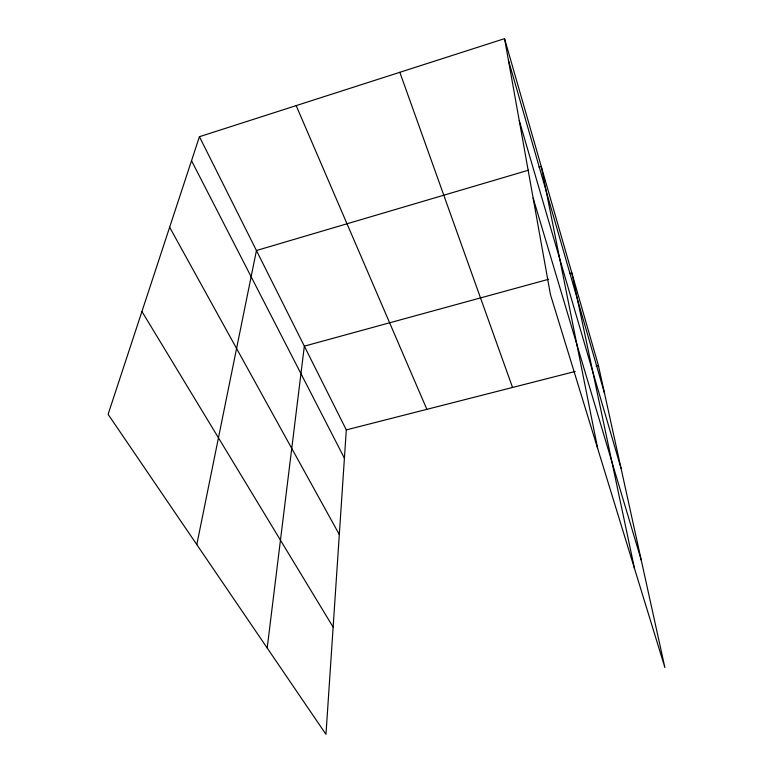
<?xml version="1.0" encoding="UTF-8"?>
<svg xmlns="http://www.w3.org/2000/svg" width="773" height="773" viewBox="0 0 773 773"><rect width="100%" height="100%" fill="white"/><g stroke="black" fill="none" stroke-linecap="round" stroke-linejoin="round"><path stroke-width="1.16" d="M199.424 136.705L346.304 429.904L325.974 734.35L108.104 414.328L199.424 136.705L504.556 38.65L598.418 365.542L664.896 667.572L550.434 294.532L504.556 38.65M267.187 648.006L304.34 346.149L548.714 279.246M196.796 544.617L256.443 250.52L528.635 170.157M538.955 167.113L541.255 166.437L597.655 448.408M569.517 273.555L571.827 272.917L634.517 568.551M346.304 429.904L575.209 371.465M596.099 366.131L598.418 365.542M141.923 311.49L333.134 627.135M169.635 227.252L339.308 534.568M191.52 160.716L344.41 458.205M296.165 105.611L426.86 409.342M399.834 72.304L512.538 387.466M533.157 198.13L641.242 560.087M519.253 120.598L621.028 468.274M508.431 60.246L604.515 393.215"/></g></svg>
